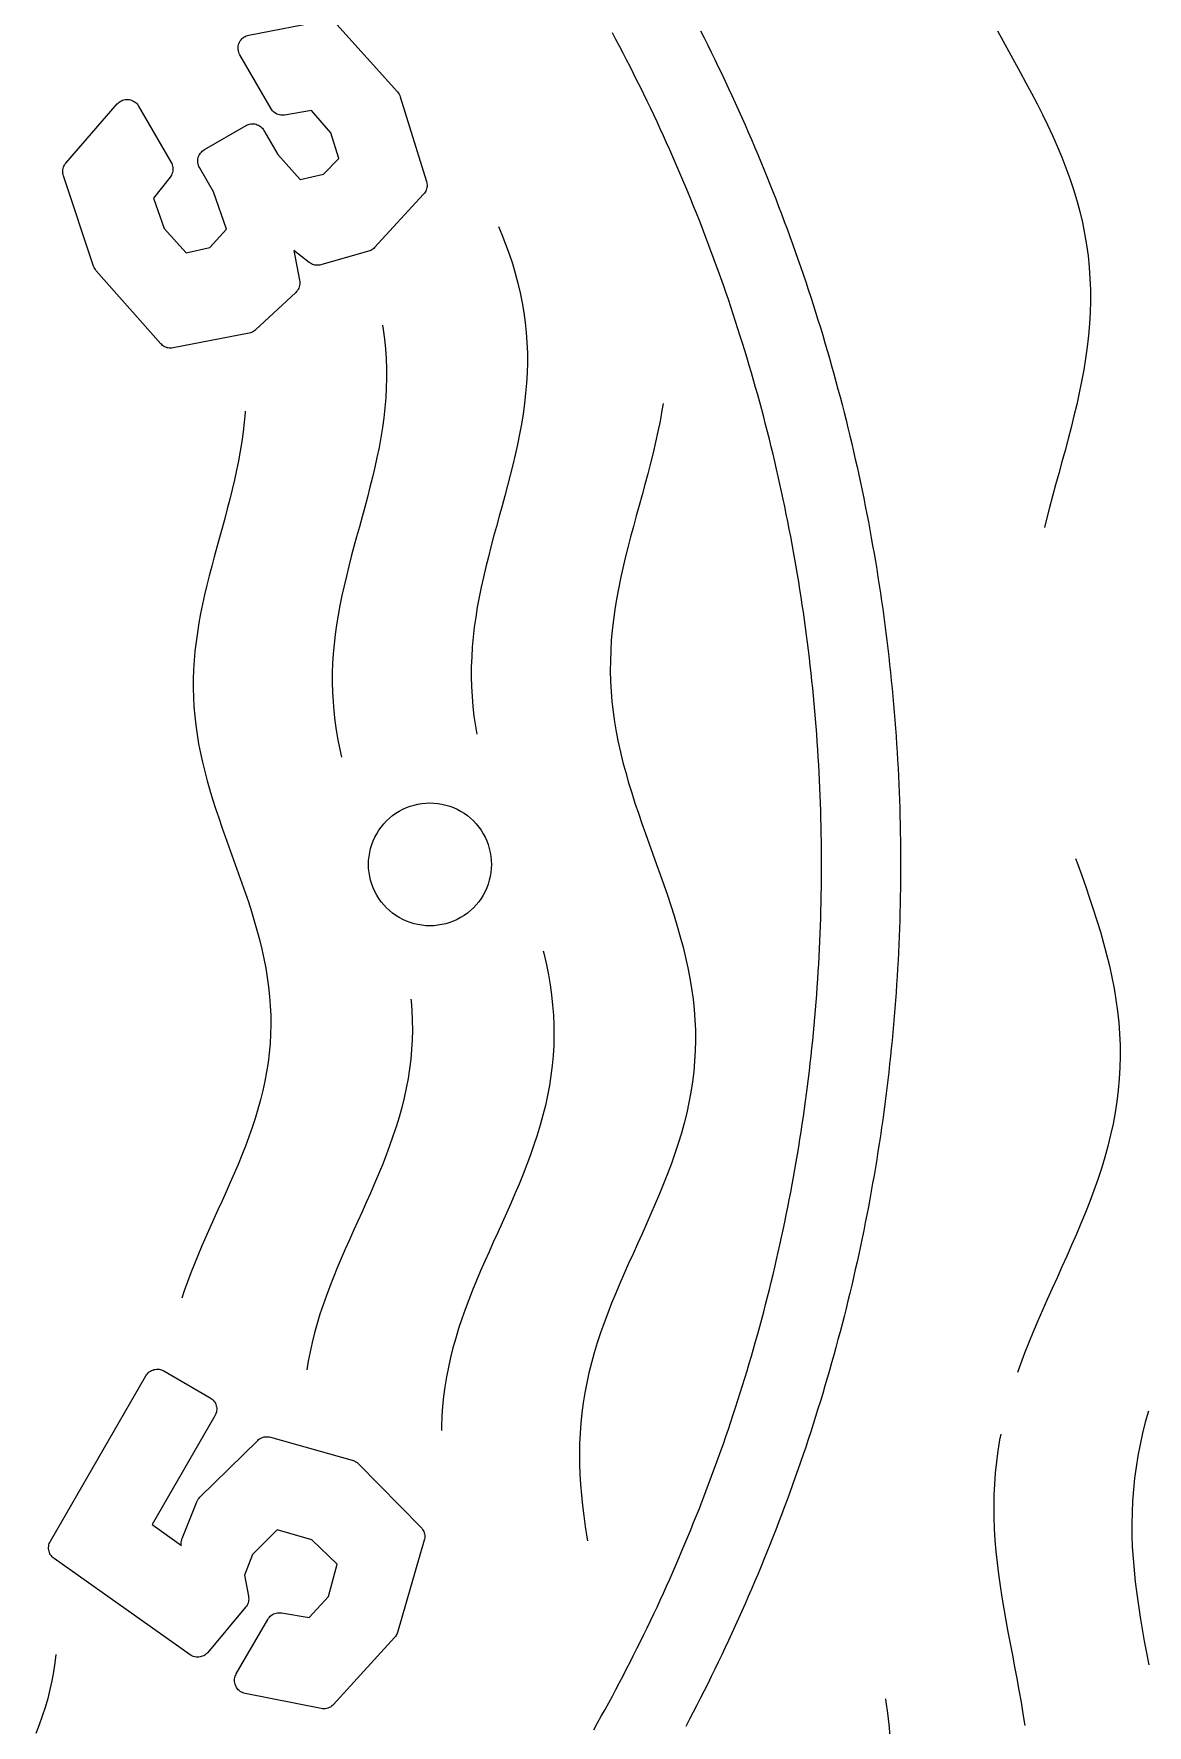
# Model space of a CAD drawing. Header units: millimetres. Extents: x -17.8 to 17.8, y -17.8 to 17.8.
# Drawn here: x 9.311 to 11.848, y -1.961 to 1.893 of the extents above; entities that cross this region are included whole.
import ezdxf

# ---------------------------------------------------------------- set-up
doc = ezdxf.new("R2010")
doc.units = ezdxf.units.MM
for name, color, linetype in [('ALTIN', 2, 'Continuous'), ('DOKU', 8, 'Continuous'), ('KESIM', 1, 'Continuous')]:
    doc.layers.add(name, color=color, linetype=linetype)

msp = doc.modelspace()

# ---------------------------------------------------------------- linework, layer by layer
at = {"layer": 'ALTIN'}
for points in [[(10.0013, 1.9137), (10.1394, 1.7605), (10.1414, 1.7579), (10.1432, 1.7552), (10.1446, 1.7523), (10.1458, 1.7493), (10.2056, 1.5562), (10.2064, 1.5534), (10.2068, 1.5506), (10.207, 1.5478), (10.2069, 1.5449), (10.2065, 1.5421), (10.2059, 1.5393), (10.205, 1.5366), (10.2039, 1.534), (10.2025, 1.5315), (10.2009, 1.5292), (10.1991, 1.527), (10.0875, 1.4056), (10.0856, 1.4037), (10.0835, 1.4019), (10.0812, 1.4004), (10.0788, 1.3991), (10.0763, 1.398), (10.0737, 1.3971), (9.9653, 1.3663), (9.9625, 1.3657), (9.9598, 1.3653), (9.957, 1.3651), (9.9542, 1.3653), (9.9514, 1.3657), (9.9487, 1.3664), (9.946, 1.3673), (9.9435, 1.3684), (9.941, 1.3698), (9.9387, 1.3714), (9.9037, 1.3985), (9.9166, 1.3309), (9.9171, 1.3279), (9.9172, 1.3248), (9.917, 1.3218), (9.9165, 1.3188), (9.9157, 1.3159), (9.9146, 1.3131), (9.9132, 1.3104), (9.9116, 1.3078), (9.9097, 1.3055), (9.9076, 1.3033), (9.8164, 1.2182), (9.8143, 1.2164), (9.812, 1.2148), (9.8096, 1.2134), (9.807, 1.2123), (9.8044, 1.2114), (9.8017, 1.2107), (9.6284, 1.1768), (9.6256, 1.1764), (9.6228, 1.1763), (9.62, 1.1764), (9.6171, 1.1768), (9.6144, 1.1774), (9.6117, 1.1783), (9.6091, 1.1795), (9.6067, 1.1809), (9.6043, 1.1825), (9.6022, 1.1844), (9.6002, 1.1864), (9.453, 1.3529), (9.4511, 1.3553), (9.4495, 1.3578), (9.4481, 1.3605), (9.447, 1.3633), (9.3782, 1.569), (9.3775, 1.5717), (9.377, 1.5745), (9.3767, 1.5773), (9.3767, 1.5802), (9.377, 1.583), (9.3776, 1.5857), (9.3784, 1.5885), (9.3794, 1.5911), (9.3807, 1.5936), (9.3823, 1.596), (9.384, 1.5982), (9.5008, 1.7327), (9.5029, 1.7348), (9.5052, 1.7368), (9.5077, 1.7385), (9.5103, 1.7399), (9.5131, 1.7411), (9.5159, 1.742), (9.5189, 1.7426), (9.5219, 1.743), (9.5249, 1.743), (9.5279, 1.7427), (9.5308, 1.7421), (9.5337, 1.7412), (9.5364, 1.7401), (9.5391, 1.7386), (9.5416, 1.7369), (9.5439, 1.735), (9.546, 1.7329), (9.5478, 1.7305), (9.5495, 1.728), (9.6237, 1.5994), (9.6251, 1.5968), (9.6261, 1.594), (9.627, 1.5911), (9.6275, 1.5882), (9.6277, 1.5852), (9.6276, 1.5822), (9.6273, 1.5793), (9.6266, 1.5764), (9.6257, 1.5735), (9.6245, 1.5708), (9.623, 1.5682), (9.6212, 1.5658), (9.5836, 1.5183), (9.608, 1.449), (9.6577, 1.3935), (9.7118, 1.4054), (9.7501, 1.4472), (9.7204, 1.5325), (9.6885, 1.5877), (9.6871, 1.5904), (9.6861, 1.5931), (9.6853, 1.5959), (9.6847, 1.5988), (9.6845, 1.6018), (9.6845, 1.6047), (9.6849, 1.6076), (9.6855, 1.6105), (9.6864, 1.6133), (9.6876, 1.616), (9.689, 1.6186), (9.6907, 1.621), (9.6926, 1.6232), (9.6947, 1.6253), (9.697, 1.6271), (9.6995, 1.6287), (9.7944, 1.6835), (9.797, 1.6849), (9.7998, 1.686), (9.8026, 1.6868), (9.8055, 1.6873), (9.8084, 1.6875), (9.8114, 1.6875), (9.8143, 1.6872), (9.8172, 1.6865), (9.82, 1.6856), (9.8227, 1.6845), (9.8253, 1.683), (9.8277, 1.6814), (9.8299, 1.6795), (9.832, 1.6773), (9.8338, 1.675), (9.8354, 1.6726), (9.8672, 1.6175), (9.9176, 1.5609), (9.9707, 1.5725), (10.0059, 1.6087), (9.9877, 1.6672), (9.9434, 1.7178), (9.8825, 1.7074), (9.8795, 1.7071), (9.8764, 1.707), (9.8734, 1.7073), (9.8704, 1.7079), (9.8675, 1.7087), (9.8647, 1.7099), (9.862, 1.7113), (9.8595, 1.713), (9.8572, 1.7149), (9.855, 1.7171), (9.8531, 1.7195), (9.8515, 1.722), (9.7804, 1.8451), (9.7791, 1.8478), (9.778, 1.8506), (9.7771, 1.8535), (9.7766, 1.8564), (9.7764, 1.8594), (9.7765, 1.8624), (9.7769, 1.8654), (9.7776, 1.8683), (9.7785, 1.8712), (9.7798, 1.8739), (9.7813, 1.8765), (9.783, 1.8789), (9.785, 1.8812), (9.7873, 1.8832), (9.7897, 1.885), (9.7922, 1.8865), (9.7949, 1.8878), (9.7978, 1.8888), (9.8007, 1.8895), (9.9733, 1.923)], [(10.5871, -1.9717), (10.5957, -1.9564), (10.6042, -1.9412), (10.6126, -1.9259), (10.621, -1.9105), (10.6293, -1.8952), (10.6375, -1.8798), (10.6457, -1.8643), (10.6538, -1.8488), (10.6618, -1.8333), (10.6698, -1.8178), (10.6777, -1.8022), (10.6855, -1.7866), (10.6933, -1.7709), (10.701, -1.7552), (10.7086, -1.7395), (10.7162, -1.7238), (10.7236, -1.708), (10.7311, -1.6922), (10.7384, -1.6763), (10.7457, -1.6604), (10.7529, -1.6445), (10.76, -1.6286), (10.7671, -1.6126), (10.7741, -1.5966), (10.781, -1.5806), (10.7879, -1.5645), (10.7947, -1.5484), (10.8014, -1.5323), (10.8081, -1.5161), (10.8146, -1.4999), (10.8212, -1.4837), (10.8276, -1.4675), (10.834, -1.4512), (10.8403, -1.4349), (10.8465, -1.4186), (10.8526, -1.4022), (10.8587, -1.3859), (10.8647, -1.3694), (10.8707, -1.353), (10.8765, -1.3366), (10.8823, -1.3201), (10.8881, -1.3036), (10.8937, -1.287), (10.8993, -1.2705), (10.9048, -1.2539), (10.9102, -1.2373), (10.9156, -1.2207), (10.9209, -1.204), (10.9261, -1.1874), (10.9312, -1.1707), (10.9363, -1.1539), (10.9413, -1.1372), (10.9462, -1.1204), (10.9511, -1.1037), (10.9559, -1.0868), (10.9606, -1.07), (10.9652, -1.0532), (10.9698, -1.0363), (10.9743, -1.0194), (10.9787, -1.0025), (10.983, -0.9856), (10.9873, -0.9687), (10.9915, -0.9517), (10.9956, -0.9347), (10.9996, -0.9177), (11.0036, -0.9007), (11.0075, -0.8837), (11.0113, -0.8666), (11.015, -0.8496), (11.0187, -0.8325), (11.0223, -0.8154), (11.0258, -0.7983), (11.0293, -0.7811), (11.0326, -0.764), (11.0359, -0.7468), (11.0392, -0.7297), (11.0423, -0.7125), (11.0454, -0.6953), (11.0484, -0.6781), (11.0513, -0.6609), (11.0541, -0.6436), (11.0569, -0.6264), (11.0596, -0.6091), (11.0622, -0.5918), (11.0648, -0.5745), (11.0672, -0.5572), (11.0696, -0.5399), (11.0719, -0.5226), (11.0742, -0.5053), (11.0764, -0.488), (11.0784, -0.4706), (11.0805, -0.4533), (11.0824, -0.4359), (11.0843, -0.4185), (11.0861, -0.4012), (11.0878, -0.3838), (11.0894, -0.3664), (11.091, -0.349), (11.0924, -0.3316), (11.0939, -0.3142), (11.0952, -0.2967), (11.0964, -0.2793), (11.0976, -0.2619), (11.0987, -0.2444), (11.0998, -0.227), (11.1007, -0.2096), (11.1016, -0.1921), (11.1024, -0.1747), (11.1031, -0.1572), (11.1038, -0.1397), (11.1043, -0.1223), (11.1048, -0.1048), (11.1052, -0.0873), (11.1056, -0.0699), (11.1059, -0.0524), (11.106, -0.0349), (11.1062, -0.0175), (11.1062, 0), (11.1062, 0.0175), (11.106, 0.0349), (11.1059, 0.0524), (11.1056, 0.0699), (11.1052, 0.0873), (11.1048, 0.1048), (11.1043, 0.1223), (11.1038, 0.1397), (11.1031, 0.1572), (11.1024, 0.1747), (11.1016, 0.1921), (11.1007, 0.2096), (11.0998, 0.227), (11.0987, 0.2444), (11.0976, 0.2619), (11.0964, 0.2793), (11.0952, 0.2967), (11.0939, 0.3142), (11.0924, 0.3316), (11.091, 0.349), (11.0894, 0.3664), (11.0878, 0.3838), (11.0861, 0.4012), (11.0843, 0.4185), (11.0824, 0.4359), (11.0805, 0.4533), (11.0784, 0.4706), (11.0764, 0.488), (11.0742, 0.5053), (11.0719, 0.5226), (11.0696, 0.5399), (11.0672, 0.5572), (11.0648, 0.5745), (11.0622, 0.5918), (11.0596, 0.6091), (11.0569, 0.6264), (11.0541, 0.6436), (11.0513, 0.6609), (11.0484, 0.6781), (11.0454, 0.6953), (11.0423, 0.7125), (11.0392, 0.7297), (11.0359, 0.7468), (11.0326, 0.764), (11.0293, 0.7811), (11.0258, 0.7983), (11.0223, 0.8154), (11.0187, 0.8325), (11.015, 0.8496), (11.0113, 0.8666), (11.0075, 0.8837), (11.0036, 0.9007), (10.9996, 0.9177), (10.9956, 0.9347), (10.9915, 0.9517), (10.9873, 0.9687), (10.983, 0.9856), (10.9787, 1.0025), (10.9743, 1.0194), (10.9698, 1.0363), (10.9652, 1.0532), (10.9606, 1.07), (10.9559, 1.0868), (10.9511, 1.1037), (10.9462, 1.1204), (10.9413, 1.1372), (10.9363, 1.1539), (10.9312, 1.1707), (10.9261, 1.1874), (10.9209, 1.204), (10.9156, 1.2207), (10.9102, 1.2373), (10.9048, 1.2539), (10.8993, 1.2705), (10.8937, 1.287), (10.8881, 1.3036), (10.8823, 1.3201), (10.8765, 1.3366), (10.8707, 1.353), (10.8647, 1.3694), (10.8587, 1.3859), (10.8526, 1.4022), (10.8465, 1.4186), (10.8403, 1.4349), (10.834, 1.4512), (10.8276, 1.4675), (10.8212, 1.4837), (10.8146, 1.4999), (10.8081, 1.5161), (10.8014, 1.5323), (10.7947, 1.5484), (10.7879, 1.5645), (10.781, 1.5806), (10.7741, 1.5966), (10.7671, 1.6126), (10.76, 1.6286), (10.7529, 1.6445), (10.7457, 1.6604), (10.7384, 1.6763), (10.7311, 1.6922), (10.7236, 1.708), (10.7162, 1.7238), (10.7086, 1.7395), (10.701, 1.7552), (10.6933, 1.7709), (10.6855, 1.7866), (10.6777, 1.8022), (10.6698, 1.8178), (10.6618, 1.8333), (10.6538, 1.8488), (10.6457, 1.8643), (10.6375, 1.8798), (10.6293, 1.8952)], [(10.8302, 1.8995), (10.8384, 1.8832), (10.8466, 1.8669), (10.8547, 1.8505), (10.8628, 1.8341), (10.8707, 1.8177), (10.8786, 1.8013), (10.8864, 1.7848), (10.8942, 1.7682), (10.9019, 1.7517), (10.9095, 1.7351), (10.917, 1.7184), (10.9245, 1.7018), (10.9319, 1.6851), (10.9392, 1.6684), (10.9464, 1.6516), (10.9536, 1.6348), (10.9607, 1.618), (10.9677, 1.6011), (10.9747, 1.5843), (10.9815, 1.5674), (10.9883, 1.5504), (10.9951, 1.5334), (11.0017, 1.5164), (11.0083, 1.4994), (11.0148, 1.4824), (11.0212, 1.4653), (11.0276, 1.4482), (11.0339, 1.431), (11.0401, 1.4138), (11.0462, 1.3966), (11.0523, 1.3794), (11.0582, 1.3622), (11.0642, 1.3449), (11.07, 1.3276), (11.0757, 1.3103), (11.0814, 1.2929), (11.087, 1.2756), (11.0926, 1.2582), (11.098, 1.2407), (11.1034, 1.2233), (11.1087, 1.2058), (11.1139, 1.1883), (11.119, 1.1708), (11.1241, 1.1533), (11.1291, 1.1357), (11.134, 1.1181), (11.1389, 1.1005), (11.1436, 1.0829), (11.1483, 1.0653), (11.1529, 1.0476), (11.1575, 1.0299), (11.1619, 1.0122), (11.1663, 0.9945), (11.1706, 0.9767), (11.1748, 0.959), (11.179, 0.9412), (11.183, 0.9234), (11.187, 0.9056), (11.1909, 0.8878), (11.1948, 0.8699), (11.1985, 0.852), (11.2022, 0.8342), (11.2058, 0.8163), (11.2093, 0.7983), (11.2128, 0.7804), (11.2161, 0.7625), (11.2194, 0.7445), (11.2226, 0.7265), (11.2258, 0.7086), (11.2288, 0.6906), (11.2318, 0.6725), (11.2347, 0.6545), (11.2375, 0.6365), (11.2402, 0.6184), (11.2429, 0.6004), (11.2455, 0.5823), (11.248, 0.5642), (11.2504, 0.5461), (11.2527, 0.528), (11.255, 0.5099), (11.2572, 0.4918), (11.2593, 0.4736), (11.2613, 0.4555), (11.2633, 0.4373), (11.2651, 0.4192), (11.2669, 0.401), (11.2686, 0.3828), (11.2703, 0.3647), (11.2718, 0.3465), (11.2733, 0.3283), (11.2747, 0.3101), (11.276, 0.2919), (11.2772, 0.2736), (11.2784, 0.2554), (11.2795, 0.2372), (11.2805, 0.219), (11.2814, 0.2007), (11.2822, 0.1825), (11.283, 0.1643), (11.2837, 0.146), (11.2842, 0.1278), (11.2848, 0.1095), (11.2852, 0.0913), (11.2856, 0.073), (11.2858, 0.0548), (11.286, 0.0365), (11.2862, 0.0183), (11.2862, 0), (11.2862, -0.0183), (11.286, -0.0365), (11.2858, -0.0548), (11.2856, -0.073), (11.2852, -0.0913), (11.2848, -0.1095), (11.2842, -0.1278), (11.2837, -0.146), (11.283, -0.1643), (11.2822, -0.1825), (11.2814, -0.2007), (11.2805, -0.219), (11.2795, -0.2372), (11.2784, -0.2554), (11.2772, -0.2736), (11.276, -0.2919), (11.2747, -0.3101), (11.2733, -0.3283), (11.2718, -0.3465), (11.2703, -0.3647), (11.2686, -0.3828), (11.2669, -0.401), (11.2651, -0.4192), (11.2633, -0.4373), (11.2613, -0.4555), (11.2593, -0.4736), (11.2572, -0.4918), (11.255, -0.5099), (11.2527, -0.528), (11.2504, -0.5461), (11.248, -0.5642), (11.2455, -0.5823), (11.2429, -0.6004), (11.2402, -0.6184), (11.2375, -0.6365), (11.2347, -0.6545), (11.2318, -0.6725), (11.2288, -0.6906), (11.2258, -0.7086), (11.2226, -0.7265), (11.2194, -0.7445), (11.2161, -0.7625), (11.2128, -0.7804), (11.2093, -0.7983), (11.2058, -0.8163), (11.2022, -0.8342), (11.1985, -0.852), (11.1948, -0.8699), (11.1909, -0.8878), (11.187, -0.9056), (11.183, -0.9234), (11.179, -0.9412), (11.1748, -0.959), (11.1706, -0.9767), (11.1663, -0.9945), (11.1619, -1.0122), (11.1575, -1.0299), (11.1529, -1.0476), (11.1483, -1.0653), (11.1436, -1.0829), (11.1389, -1.1005), (11.134, -1.1181), (11.1291, -1.1357), (11.1241, -1.1533), (11.119, -1.1708), (11.1139, -1.1883), (11.1087, -1.2058), (11.1034, -1.2233), (11.098, -1.2407), (11.0926, -1.2582), (11.087, -1.2756), (11.0814, -1.2929), (11.0757, -1.3103), (11.07, -1.3276), (11.0642, -1.3449), (11.0582, -1.3622), (11.0523, -1.3794), (11.0462, -1.3966), (11.0401, -1.4138), (11.0339, -1.431), (11.0276, -1.4482), (11.0212, -1.4653), (11.0148, -1.4824), (11.0083, -1.4994), (11.0017, -1.5164), (10.9951, -1.5334), (10.9883, -1.5504), (10.9815, -1.5674), (10.9747, -1.5843), (10.9677, -1.6011), (10.9607, -1.618), (10.9536, -1.6348), (10.9464, -1.6516), (10.9392, -1.6684), (10.9319, -1.6851), (10.9245, -1.7018), (10.917, -1.7184), (10.9095, -1.7351), (10.9019, -1.7517), (10.8942, -1.7682), (10.8864, -1.7848), (10.8786, -1.8013), (10.8707, -1.8177), (10.8628, -1.8341), (10.8547, -1.8505), (10.8466, -1.8669), (10.8384, -1.8832), (10.8302, -1.8995), (10.8218, -1.9157), (10.8135, -1.932), (10.805, -1.9481), (10.7965, -1.9643)]]:
    msp.add_lwpolyline(points, dxfattribs=at)
for points in [[(10.2989, -0.1111), (10.2914, -0.1164), (10.2836, -0.1212), (10.2756, -0.1256), (10.2672, -0.1293), (10.2586, -0.1326), (10.2499, -0.1352), (10.241, -0.1373), (10.2319, -0.1388), (10.2228, -0.1397), (10.2136, -0.14), (10.2045, -0.1397), (10.1954, -0.1388), (10.1863, -0.1373), (10.1774, -0.1352), (10.1686, -0.1326), (10.1601, -0.1293), (10.1517, -0.1256), (10.1436, -0.1212), (10.1359, -0.1164), (10.1284, -0.1111), (10.1213, -0.1053), (10.1146, -0.099), (10.1084, -0.0923), (10.1026, -0.0852), (10.0972, -0.0778), (10.0924, -0.07), (10.0881, -0.0619), (10.0843, -0.0536), (10.0811, -0.045), (10.0784, -0.0362), (10.0763, -0.0273), (10.0748, -0.0183), (10.0739, -0.0092), (10.0736, 0), (10.0739, 0.0092), (10.0748, 0.0183), (10.0763, 0.0273), (10.0784, 0.0362), (10.0811, 0.045), (10.0843, 0.0536), (10.0881, 0.0619), (10.0924, 0.07), (10.0972, 0.0778), (10.1026, 0.0852), (10.1084, 0.0923), (10.1146, 0.099), (10.1213, 0.1053), (10.1284, 0.1111), (10.1359, 0.1164), (10.1436, 0.1212), (10.1517, 0.1256), (10.1601, 0.1293), (10.1686, 0.1326), (10.1774, 0.1352), (10.1863, 0.1373), (10.1954, 0.1388), (10.2045, 0.1397), (10.2136, 0.14), (10.2228, 0.1397), (10.2319, 0.1388), (10.241, 0.1373), (10.2499, 0.1352), (10.2586, 0.1326), (10.2672, 0.1293), (10.2756, 0.1256), (10.2836, 0.1212), (10.2914, 0.1164), (10.2989, 0.1111), (10.3059, 0.1053), (10.3126, 0.099), (10.3189, 0.0923), (10.3247, 0.0852), (10.33, 0.0778), (10.3349, 0.07), (10.3392, 0.0619), (10.343, 0.0536), (10.3462, 0.045), (10.3489, 0.0362), (10.3509, 0.0273), (10.3524, 0.0183), (10.3533, 0.0092), (10.3536, 0), (10.3533, -0.0092), (10.3524, -0.0183), (10.3509, -0.0273), (10.3489, -0.0362), (10.3462, -0.045), (10.343, -0.0536), (10.3392, -0.0619), (10.3349, -0.07), (10.33, -0.0778), (10.3247, -0.0852), (10.3189, -0.0923), (10.3126, -0.099), (10.3059, -0.1053)], [(9.8255, -1.3091), (9.8279, -1.3076), (9.8305, -1.3064), (9.8332, -1.3054), (9.836, -1.3047), (9.8388, -1.3043), (9.8417, -1.3041), (9.8445, -1.3042), (9.8474, -1.3046), (9.8502, -1.3052), (10.0365, -1.3575), (10.0394, -1.3585), (10.0423, -1.3598), (10.0449, -1.3614), (10.0474, -1.3632), (10.0497, -1.3653), (10.1933, -1.5107), (10.1952, -1.5129), (10.1969, -1.5152), (10.1984, -1.5177), (10.1997, -1.5203), (10.2006, -1.523), (10.2013, -1.5258), (10.2018, -1.5287), (10.2019, -1.5316), (10.2018, -1.5345), (10.2014, -1.5374), (10.2007, -1.5402), (10.1397, -1.7499), (10.1388, -1.7525), (10.1377, -1.755), (10.1363, -1.7574), (10.1348, -1.7596), (10.133, -1.7617), (9.9939, -1.9143), (9.9917, -1.9165), (9.9893, -1.9184), (9.9867, -1.9201), (9.9839, -1.9215), (9.9811, -1.9226), (9.9781, -1.9234), (9.975, -1.9239), (9.972, -1.9241), (9.9689, -1.924), (9.9658, -1.9235), (9.7924, -1.889), (9.7895, -1.8883), (9.7867, -1.8872), (9.784, -1.8859), (9.7814, -1.8844), (9.779, -1.8826), (9.7768, -1.8806), (9.7748, -1.8783), (9.7731, -1.8759), (9.7716, -1.8733), (9.7703, -1.8706), (9.7694, -1.8677), (9.7687, -1.8648), (9.7683, -1.8618), (9.7682, -1.8588), (9.7685, -1.8559), (9.769, -1.8529), (9.7698, -1.85), (9.7709, -1.8472), (9.7723, -1.8446), (9.844, -1.7203), (9.8457, -1.7177), (9.8476, -1.7154), (9.8497, -1.7132), (9.852, -1.7113), (9.8545, -1.7096), (9.8572, -1.7081), (9.86, -1.707), (9.8629, -1.7061), (9.8659, -1.7056), (9.8689, -1.7053), (9.872, -1.7054), (9.875, -1.7057), (9.9383, -1.7164), (9.9824, -1.6681), (10.0022, -1.5947), (9.9444, -1.5388), (9.8657, -1.5164), (9.8093, -1.5728), (9.7907, -1.6195), (9.8, -1.6677), (9.8004, -1.6707), (9.8005, -1.6736), (9.8004, -1.6766), (9.7999, -1.6795), (9.7992, -1.6824), (9.7982, -1.6851), (9.7969, -1.6878), (9.7953, -1.6903), (9.7935, -1.6927), (9.7073, -1.7957), (9.7052, -1.7979), (9.703, -1.7999), (9.7006, -1.8016), (9.698, -1.8031), (9.6953, -1.8043), (9.6925, -1.8053), (9.6896, -1.806), (9.6867, -1.8064), (9.6837, -1.8064), (9.6807, -1.8062), (9.6778, -1.8057), (9.6749, -1.8049), (9.6721, -1.8039), (9.6695, -1.8025), (9.6669, -1.8009), (9.3572, -1.5819), (9.3548, -1.5801), (9.3527, -1.5781), (9.3508, -1.5758), (9.3491, -1.5734), (9.3476, -1.5708), (9.3465, -1.5681), (9.3455, -1.5653), (9.3449, -1.5624), (9.3446, -1.5595), (9.3445, -1.5565), (9.3447, -1.5536), (9.3453, -1.5506), (9.3461, -1.5478), (9.3472, -1.5451), (9.3485, -1.5424), (9.5662, -1.1653), (9.5678, -1.1628), (9.5697, -1.1605), (9.5717, -1.1584), (9.574, -1.1565), (9.5764, -1.1548), (9.579, -1.1534), (9.5817, -1.1522), (9.5845, -1.1513), (9.5873, -1.1507), (9.5903, -1.1504), (9.5932, -1.1503), (9.5961, -1.1506), (9.599, -1.1511), (9.6019, -1.1519), (9.6046, -1.153), (9.6072, -1.1543), (9.7126, -1.2152), (9.7151, -1.2168), (9.7174, -1.2186), (9.7195, -1.2206), (9.7214, -1.2229), (9.7231, -1.2253), (9.7245, -1.2279), (9.7257, -1.2306), (9.7266, -1.2334), (9.7272, -1.2363), (9.7276, -1.2392), (9.7276, -1.2421), (9.7274, -1.2451), (9.7268, -1.248), (9.726, -1.2508), (9.7249, -1.2535), (9.7236, -1.2562), (9.5806, -1.5039), (9.6471, -1.5521), (9.6468, -1.5505), (9.6466, -1.5476), (9.6467, -1.5446), (9.6471, -1.5417), (9.6478, -1.5388), (9.6488, -1.536), (9.6827, -1.4522), (9.684, -1.4494), (9.6856, -1.4467), (9.6874, -1.4443), (9.6895, -1.442), (9.821, -1.3127), (9.8232, -1.3108)]]:
    msp.add_lwpolyline(points, close=True, dxfattribs=at)
at = {"layer": 'DOKU'}
for points in [[(11.507, 1.8998), (11.52, 1.8761), (11.533, 1.8524), (11.5461, 1.8287), (11.5591, 1.8049), (11.572, 1.7811), (11.5847, 1.7572), (11.5972, 1.7332), (11.6093, 1.7091), (11.6211, 1.685), (11.6324, 1.6607), (11.6432, 1.6363), (11.6534, 1.6119), (11.6631, 1.5873), (11.6721, 1.5626), (11.6803, 1.5377), (11.6879, 1.5128), (11.6946, 1.4877), (11.7006, 1.4626), (11.7057, 1.4373), (11.71, 1.4119), (11.7135, 1.3864), (11.7161, 1.3608), (11.7178, 1.3351), (11.7187, 1.3093), (11.7188, 1.2834), (11.7181, 1.2575), (11.7166, 1.2315), (11.7143, 1.2054), (11.7114, 1.1793), (11.7077, 1.1531), (11.7035, 1.1269), (11.6987, 1.1007), (11.6933, 1.0745), (11.6876, 1.0482), (11.6814, 1.022), (11.6748, 0.9958), (11.6681, 0.9695), (11.6611, 0.9433), (11.654, 0.9172), (11.6468, 0.8911), (11.6396, 0.865), (11.6326, 0.8389), (11.6256, 0.8129), (11.6189, 0.787), (11.6141, 0.7677)], [(10.3698, 1.4535), (10.3775, 1.4354), (10.386, 1.4135), (10.394, 1.3915), (10.4014, 1.3694), (10.4081, 1.3472), (10.4141, 1.3248), (10.4194, 1.3024), (10.424, 1.2799), (10.4278, 1.2573), (10.4309, 1.2346), (10.4332, 1.2118), (10.4348, 1.1889), (10.4356, 1.1659), (10.4356, 1.1429), (10.435, 1.1198), (10.4337, 1.0966), (10.4317, 1.0734), (10.429, 1.0501), (10.4258, 1.0269), (10.422, 1.0035), (10.4177, 0.9802), (10.413, 0.9568), (10.4078, 0.9335), (10.4023, 0.9101), (10.3965, 0.8867), (10.3905, 0.8634), (10.3842, 0.8401), (10.3779, 0.8168), (10.3715, 0.7935), (10.3652, 0.7703), (10.3588, 0.7471), (10.3527, 0.7239), (10.3467, 0.7008), (10.341, 0.6778), (10.3355, 0.6548), (10.3305, 0.6318), (10.3258, 0.6089), (10.3216, 0.5861), (10.3179, 0.5633), (10.3147, 0.5406), (10.3121, 0.5179), (10.3101, 0.4952), (10.3087, 0.4726), (10.3079, 0.4501), (10.3078, 0.4275), (10.3084, 0.405), (10.3096, 0.3825), (10.3114, 0.3601), (10.314, 0.3376), (10.3171, 0.3152), (10.3202, 0.297)], [(10.1055, 1.2288), (10.1073, 1.2186), (10.1102, 1.1966), (10.1125, 1.1745), (10.114, 1.1523), (10.1148, 1.1301), (10.1149, 1.1078), (10.1142, 1.0854), (10.1129, 1.0629), (10.111, 1.0404), (10.1084, 1.0179), (10.1053, 0.9953), (10.1017, 0.9727), (10.0975, 0.95), (10.0929, 0.9274), (10.0879, 0.9048), (10.0825, 0.8821), (10.0769, 0.8595), (10.0711, 0.8368), (10.065, 0.8142), (10.0589, 0.7917), (10.0527, 0.7691), (10.0465, 0.7466), (10.0404, 0.7241), (10.0344, 0.7017), (10.0286, 0.6793), (10.0231, 0.6569), (10.0178, 0.6347), (10.0129, 0.6124), (10.0084, 0.5902), (10.0043, 0.5681), (10.0007, 0.546), (9.9976, 0.524), (9.9951, 0.502), (9.9931, 0.48), (9.9918, 0.4581), (9.9911, 0.4362), (9.9909, 0.4144), (9.9915, 0.3926), (9.9927, 0.3708), (9.9945, 0.349), (9.9969, 0.3273), (10, 0.3055), (10.0037, 0.2838), (10.0079, 0.2621), (10.0119, 0.2443)], [(10.745, 1.0506), (10.7424, 1.0344), (10.738, 1.0103), (10.7331, 0.9862), (10.7278, 0.9621), (10.7221, 0.9381), (10.7161, 0.914), (10.7099, 0.8899), (10.7035, 0.8659), (10.6969, 0.8419), (10.6903, 0.8179), (10.6838, 0.7939), (10.6773, 0.77), (10.6709, 0.7462), (10.6648, 0.7224), (10.6588, 0.6986), (10.6533, 0.6749), (10.648, 0.6513), (10.6432, 0.6277), (10.6389, 0.6041), (10.6351, 0.5806), (10.6318, 0.5572), (10.6291, 0.5338), (10.627, 0.5105), (10.6256, 0.4871), (10.6248, 0.4639), (10.6247, 0.4407), (10.6252, 0.4175), (10.6265, 0.3943), (10.6284, 0.3712), (10.631, 0.348), (10.6343, 0.3249), (10.6382, 0.3018), (10.6427, 0.2787), (10.6478, 0.2556), (10.6535, 0.2325), (10.6597, 0.2093), (10.6663, 0.1862), (10.6734, 0.163), (10.6808, 0.1398), (10.6886, 0.1166), (10.6966, 0.0933), (10.7048, 0.0701), (10.7131, 0.0467), (10.7216, 0.0234), (10.73, 0), (10.7384, -0.0234), (10.7467, -0.0469), (10.7548, -0.0704), (10.7626, -0.0939), (10.7702, -0.1175), (10.7774, -0.1411), (10.7841, -0.1647), (10.7904, -0.1883), (10.7962, -0.212), (10.8014, -0.2357), (10.806, -0.2594), (10.8099, -0.2831), (10.8132, -0.3068), (10.8157, -0.3304), (10.8175, -0.3541), (10.8185, -0.3778), (10.8188, -0.4014), (10.8182, -0.425), (10.8169, -0.4486), (10.8148, -0.4722), (10.8119, -0.4957), (10.8083, -0.5192), (10.8039, -0.5426), (10.7988, -0.5659), (10.793, -0.5893), (10.7866, -0.6125), (10.7796, -0.6357), (10.7719, -0.6588), (10.7638, -0.6819), (10.7552, -0.7049), (10.7462, -0.7279), (10.7368, -0.7508), (10.7271, -0.7736), (10.7172, -0.7964), (10.7071, -0.8192), (10.6969, -0.8419), (10.6867, -0.8645), (10.6764, -0.8871), (10.6663, -0.9097), (10.6563, -0.9323), (10.6465, -0.9549), (10.6369, -0.9774), (10.6277, -0.9999), (10.6188, -1.0225), (10.6104, -1.045), (10.6024, -1.0676), (10.595, -1.0902), (10.588, -1.1128), (10.5817, -1.1355), (10.576, -1.1583), (10.5709, -1.1811), (10.5665, -1.2039), (10.5628, -1.2268), (10.5597, -1.2498), (10.5573, -1.2729), (10.5556, -1.2961), (10.5546, -1.3193), (10.5542, -1.3427), (10.5544, -1.3661), (10.5553, -1.3896), (10.5567, -1.4133), (10.5587, -1.437), (10.5612, -1.4608), (10.5641, -1.4847), (10.5675, -1.5087), (10.5712, -1.5327), (10.5727, -1.5417)], [(9.7924, 1.0328), (9.7922, 1.0292), (9.7903, 1.0074), (9.7879, 0.9856), (9.7848, 0.9637), (9.7813, 0.9418), (9.7773, 0.9199), (9.7728, 0.898), (9.768, 0.8761), (9.7628, 0.8541), (9.7573, 0.8322), (9.7517, 0.8103), (9.7458, 0.7884), (9.7399, 0.7665), (9.7339, 0.7447), (9.7279, 0.7229), (9.722, 0.7011), (9.7162, 0.6794), (9.7106, 0.6577), (9.7052, 0.6361), (9.7001, 0.6145), (9.6954, 0.593), (9.691, 0.5715), (9.687, 0.5501), (9.6836, 0.5287), (9.6806, 0.5073), (9.6781, 0.486), (9.6762, 0.4648), (9.6749, 0.4436), (9.6742, 0.4224), (9.6741, 0.4012), (9.6746, 0.3801), (9.6757, 0.359), (9.6775, 0.3379), (9.6799, 0.3169), (9.6829, 0.2958), (9.6864, 0.2748), (9.6905, 0.2538), (9.6952, 0.2327), (9.7003, 0.2117), (9.706, 0.1906), (9.712, 0.1695), (9.7184, 0.1484), (9.7252, 0.1273), (9.7323, 0.1062), (9.7396, 0.085), (9.747, 0.0638), (9.7546, 0.0426), (9.7623, 0.0213), (9.77, 0), (9.7776, -0.0213), (9.7852, -0.0427), (9.7925, -0.0641), (9.7997, -0.0855), (9.8066, -0.107), (9.8131, -0.1285), (9.8193, -0.15), (9.825, -0.1715), (9.8303, -0.193), (9.835, -0.2146), (9.8392, -0.2362), (9.8428, -0.2577), (9.8457, -0.2793), (9.848, -0.3009), (9.8497, -0.3224), (9.8506, -0.344), (9.8508, -0.3655), (9.8503, -0.387), (9.8491, -0.4085), (9.8472, -0.4299), (9.8446, -0.4513), (9.8413, -0.4727), (9.8373, -0.494), (9.8327, -0.5153), (9.8274, -0.5365), (9.8215, -0.5577), (9.8151, -0.5788), (9.8082, -0.5999), (9.8008, -0.6209), (9.793, -0.6419), (9.7847, -0.6628), (9.7762, -0.6836), (9.7674, -0.7044), (9.7584, -0.7252), (9.7492, -0.7459), (9.7399, -0.7665), (9.7305, -0.7872), (9.7212, -0.8078), (9.712, -0.8283), (9.7029, -0.8489), (9.6939, -0.8694), (9.6852, -0.8899), (9.6768, -0.9105), (9.6688, -0.931), (9.6611, -0.9515), (9.6538, -0.9721), (9.6484, -0.9884)], [(11.6851, 0.0135), (11.69, 0), (11.6991, -0.0255), (11.7082, -0.0511), (11.717, -0.0767), (11.7255, -0.1023), (11.7338, -0.128), (11.7416, -0.1537), (11.749, -0.1794), (11.7558, -0.2052), (11.7621, -0.231), (11.7678, -0.2568), (11.7728, -0.2826), (11.7771, -0.3084), (11.7806, -0.3342), (11.7834, -0.36), (11.7853, -0.3858), (11.7864, -0.4116), (11.7867, -0.4373), (11.7861, -0.4631), (11.7847, -0.4888), (11.7824, -0.5144), (11.7793, -0.54), (11.7753, -0.5656), (11.7705, -0.5911), (11.765, -0.6166), (11.7587, -0.642), (11.7517, -0.6673), (11.744, -0.6926), (11.7357, -0.7178), (11.7268, -0.7429), (11.7175, -0.768), (11.7076, -0.793), (11.6974, -0.818), (11.6869, -0.8429), (11.6761, -0.8677), (11.6651, -0.8925), (11.654, -0.9172), (11.6428, -0.9419), (11.6316, -0.9665), (11.6206, -0.9911), (11.6097, -1.0157), (11.599, -1.0403), (11.5886, -1.0648), (11.5785, -1.0894), (11.5689, -1.114), (11.5597, -1.1385), (11.5529, -1.1577)], [(10.472, -0.1967), (10.4742, -0.2057), (10.4793, -0.2287), (10.4837, -0.2516), (10.4875, -0.2746), (10.4907, -0.2976), (10.4931, -0.3206), (10.4949, -0.3436), (10.4959, -0.3665), (10.4961, -0.3895), (10.4956, -0.4124), (10.4943, -0.4353), (10.4923, -0.4581), (10.4895, -0.4809), (10.486, -0.5037), (10.4817, -0.5264), (10.4768, -0.5491), (10.4712, -0.5717), (10.4649, -0.5942), (10.4581, -0.6167), (10.4507, -0.6392), (10.4428, -0.6616), (10.4345, -0.6839), (10.4257, -0.7062), (10.4166, -0.7284), (10.4072, -0.7506), (10.3976, -0.7727), (10.3878, -0.7947), (10.3779, -0.8168), (10.368, -0.8387), (10.358, -0.8607), (10.3482, -0.8826), (10.3385, -0.9045), (10.3289, -0.9264), (10.3197, -0.9482), (10.3107, -0.9701), (10.3021, -0.992), (10.2939, -1.0139), (10.2862, -1.0358), (10.279, -1.0577), (10.2723, -1.0797), (10.2661, -1.1017), (10.2606, -1.1237), (10.2557, -1.1458), (10.2514, -1.168), (10.2478, -1.1902), (10.2448, -1.2126), (10.2425, -1.2349), (10.2408, -1.2574), (10.2398, -1.28), (10.2396, -1.2902)], [(10.1702, -0.3074), (10.1706, -0.3107), (10.1723, -0.333), (10.1732, -0.3553), (10.1735, -0.3775), (10.173, -0.3997), (10.1717, -0.4219), (10.1697, -0.444), (10.167, -0.4661), (10.1636, -0.4882), (10.1595, -0.5102), (10.1547, -0.5322), (10.1493, -0.5541), (10.1432, -0.576), (10.1366, -0.5978), (10.1294, -0.6195), (10.1218, -0.6412), (10.1137, -0.6629), (10.1052, -0.6845), (10.0964, -0.706), (10.0873, -0.7275), (10.078, -0.7489), (10.0685, -0.7703), (10.0589, -0.7917), (10.0493, -0.813), (10.0396, -0.8342), (10.0301, -0.8555), (10.0207, -0.8767), (10.0114, -0.8979), (10.0025, -0.9191), (9.9938, -0.9403), (9.9854, -0.9615), (9.9775, -0.9827), (9.97, -1.0039), (9.963, -1.0252), (9.9565, -1.0465), (9.9506, -1.0678), (9.9452, -1.0892), (9.9404, -1.1106), (9.9363, -1.1321), (9.9331, -1.1519)], [(11.8511, -1.2456), (11.844, -1.271), (11.8376, -1.2964), (11.832, -1.3219), (11.827, -1.3475), (11.8228, -1.3732), (11.8194, -1.3989), (11.8167, -1.4248), (11.8148, -1.4507), (11.8137, -1.4767), (11.8132, -1.5028), (11.8135, -1.5291), (11.8144, -1.5554), (11.816, -1.5818), (11.8183, -1.6084), (11.821, -1.635), (11.8243, -1.6618), (11.8281, -1.6886), (11.8322, -1.7156), (11.8367, -1.7426), (11.8415, -1.7697), (11.8465, -1.7969), (11.8517, -1.8241)], [(11.5145, -1.2984), (11.5119, -1.3116), (11.5078, -1.3366), (11.5045, -1.3616), (11.5019, -1.3868), (11.5, -1.412), (11.4989, -1.4374), (11.4985, -1.4628), (11.4987, -1.4883), (11.4997, -1.514), (11.5012, -1.5397), (11.5034, -1.5655), (11.5061, -1.5915), (11.5093, -1.6175), (11.5129, -1.6437), (11.517, -1.6699), (11.5213, -1.6962), (11.526, -1.7226), (11.5309, -1.749), (11.5359, -1.7755), (11.541, -1.8021), (11.5461, -1.8287), (11.5511, -1.8554), (11.556, -1.882), (11.5607, -1.9087), (11.5652, -1.9353), (11.5693, -1.962)], [(9.3607, -1.8004), (9.3586, -1.8191), (9.3556, -1.8397), (9.3518, -1.8602), (9.3474, -1.8805), (9.3424, -1.9007), (9.3366, -1.9208), (9.3302, -1.9407), (9.3232, -1.9605), (9.3155, -1.9801)], [(11.2515, -1.9013), (11.2526, -1.9083), (11.2562, -1.9342), (11.2594, -1.96), (11.262, -1.9858)]]:
    msp.add_lwpolyline(points, dxfattribs=at)
at = {"layer": 'KESIM'}
msp.add_circle((0, 0), 17.8, dxfattribs=at)

doc.saveas('drawing.dxf')
